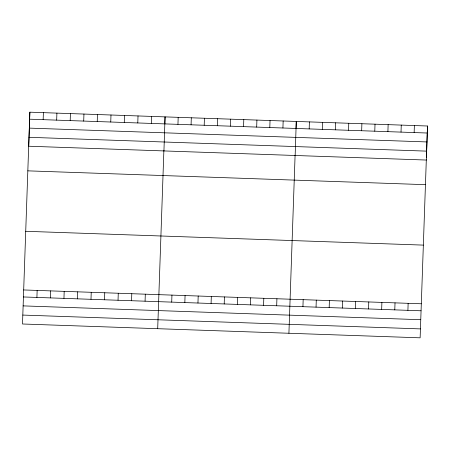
<?xml version="1.0" encoding="UTF-8"?>
<svg xmlns="http://www.w3.org/2000/svg" width="450" height="450" viewBox="0 0 450 450"><rect width="100%" height="100%" fill="white"/><g stroke="black" fill="none" stroke-linecap="round" stroke-linejoin="round"><path stroke-width="0.67" d="M29.869 112.179L28.738 146.227L426.369 160.048L427.5 126.006L29.869 112.179L22.5 323.994L420.131 337.821L426.313 159.823M36.917 297.433L37.148 290.419M43.155 119.661L43.386 112.652M50.434 297.9L50.67 290.891M56.672 120.133L56.908 113.124M63.956 298.373L64.187 291.358M70.194 120.606L70.425 113.591M77.473 298.839L77.709 291.831M83.711 121.073L83.948 114.064M90.996 299.312L91.226 292.298M97.234 121.545L97.464 114.531M104.513 299.779L104.749 292.77M110.751 122.012L110.987 115.003M118.035 300.251L118.266 293.243M124.273 122.484L124.504 115.47M131.552 300.718L131.788 293.709M137.79 122.951L138.021 115.942M145.074 301.191L145.305 294.182M151.312 123.424L151.543 116.415M157.697 328.691L163.873 150.699M163.935 150.924L165.06 116.882L164.818 123.784M171.714 302.119L171.945 295.104M177.953 124.352L178.183 117.337M184.838 302.574L185.068 295.56M191.076 124.808L191.306 117.793M197.955 303.03L198.191 296.021M204.193 125.263L204.429 118.249M211.078 303.486L211.314 296.477M217.316 125.719L217.553 118.71M224.201 303.941L224.432 296.933M230.439 126.174L230.67 119.166M237.324 304.397L237.555 297.388M243.562 126.63L243.793 119.621M250.447 304.853L250.678 297.844M256.686 127.086L256.916 120.077M263.565 305.308L263.801 298.299M269.803 127.541L270.039 120.532M276.688 305.769L276.919 298.755M282.926 127.997L283.157 120.988M288.917 333.253L295.093 155.261M295.149 155.486L296.28 121.444L296.038 128.346M302.934 306.681L303.165 299.666M309.173 128.914L309.403 121.899M316.052 307.136L316.288 300.122M322.29 129.369L322.526 122.355M329.175 307.592L329.411 300.583M335.413 129.825L335.649 122.811M342.298 308.048L342.529 301.039M348.536 130.281L348.767 123.272M355.421 308.503L355.652 301.494M361.659 130.736L361.89 123.728M368.544 308.959L368.775 301.95M374.782 131.192L375.013 124.183M381.662 309.414L381.898 302.406M387.9 131.648L388.136 124.639M394.785 309.87L395.021 302.861M401.023 132.103L401.254 125.094M407.908 310.331L408.139 303.317M414.146 132.564L414.377 125.55M426.386 157.753L427.5 126.006M29.633 119.194L427.269 133.02M29.34 128.115L426.971 141.941M29.036 137.306L426.668 151.132M27.81 170.848L425.441 184.669M25.689 231.289L423.321 245.109M23.631 289.952L421.262 303.772M23.394 296.961L421.031 310.787M23.102 305.882L420.733 319.708M22.798 315.073L420.429 328.899"/></g></svg>
